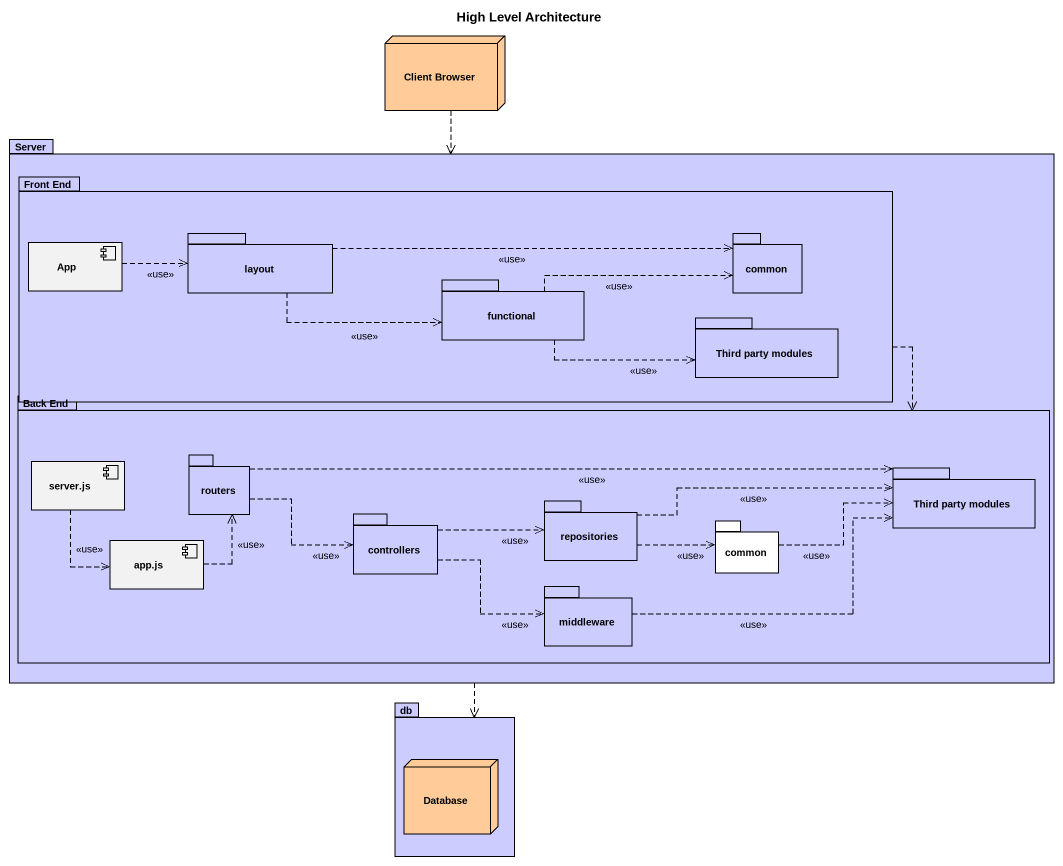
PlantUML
@startuml
title High Level Architecture
node "Client Browser" as Client_Browser #FFCC99
package Server #CCCCFF {
  package "Front End" as Front_End #CCCCFF {
    package layout #CCCCFF {
    }
    package common #CCCCFF {
    }
    component App
    package functional #CCCCFF {
    }
    package "Third party modules" as Third_party_modules #CCCCFF {
    }
  }
  package "Back End" as Back_End #CCCCFF {
    component "server.js" as server_js
    package routers #CCCCFF {
    }
    package "Third party modules" as Third_party_modules_2 #CCCCFF {
    }
    package controllers #CCCCFF {
    }
    package repositories #CCCCFF {
    }
    package "common" as common_2 {
    }
    component "app.js" as app_js
    package middleware #CCCCFF {
    }
  }
}
package db #CCCCFF {
  node "Database" as Database_ #FFCC99
}
Client_Browser ..> Server
Server ..> db
Front_End ..> Back_End
layout .right.> common : <<use>>
layout .right.> functional : <<use>>
App .right.> layout : <<use>>
functional .right.> common : <<use>>
functional .right.> Third_party_modules : <<use>>
server_js ..> app_js : <<use>>
routers .right.> Third_party_modules_2 : <<use>>
routers .right.> controllers : <<use>>
controllers .right.> repositories : <<use>>
controllers .right.> middleware : <<use>>
repositories .right.> Third_party_modules_2 : <<use>>
repositories .right.> common_2 : <<use>>
common_2 .right.> Third_party_modules_2 : <<use>>
app_js .up.> routers : <<use>>
middleware .right.> Third_party_modules_2 : <<use>>
@enduml
